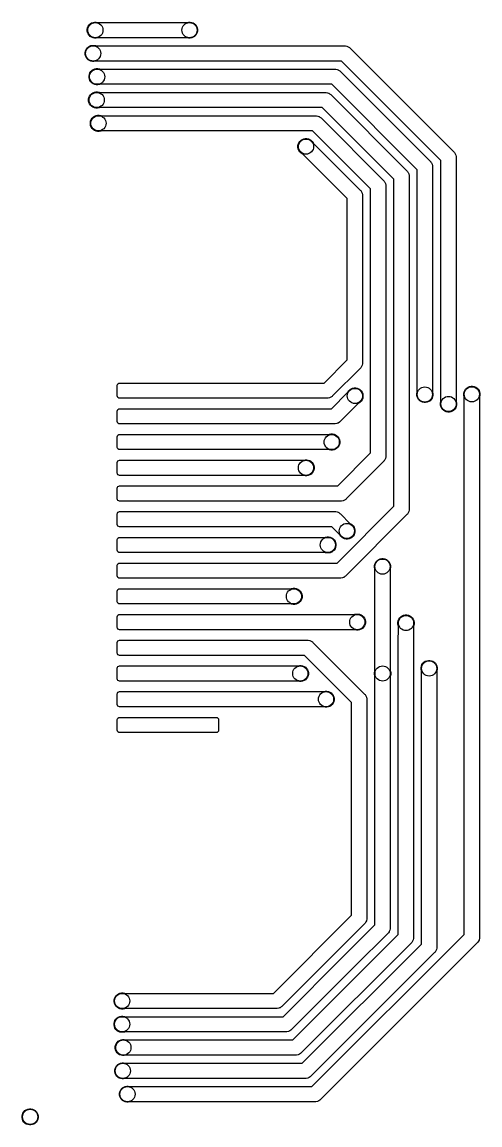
# Model space of a CAD drawing. Extents: x 40 to 257, y -149 to -40.
# Drawn here: x 211.4 to 256.6, y -148.8 to -39.9 of the extents above; entities that cross this region are included whole.
import ezdxf

# ---------------------------------------------------------------- set-up
doc = ezdxf.new("R2010")
doc.units = 0
doc.layers.add('BLACK', color=7, linetype='CONTINUOUS')

msp = doc.modelspace()

# ---------------------------------------------------------------- linework, layer by layer
at = {"layer": 'BLACK', "linetype": 'CONTINUOUS'}
for p, q in [((217.974463, -40.306883), (218.061592, -40.176485)), ((218.061592, -40.176485), (218.172485, -40.065592)), ((218.172485, -40.065592), (218.302883, -39.978463)), ((218.302883, -39.978463), (218.447772, -39.918448)), ((218.447772, -39.918448), (218.601586, -39.887852)), ((218.601586, -39.887852), (218.758414, -39.887852)), ((218.758414, -39.887852), (218.912228, -39.918448)), ((218.912228, -39.918448), (218.949774, -39.934)), ((218.949774, -39.934), (227.696014, -39.934)), ((227.696014, -39.934), (227.73356, -39.918448)), ((227.73356, -39.918448), (227.887374, -39.887852)), ((227.887374, -39.887852), (228.044202, -39.887852)), ((228.044202, -39.887852), (228.198016, -39.918448)), ((228.198016, -39.918448), (228.342905, -39.978463)), ((228.342905, -39.978463), (228.473303, -40.065592)), ((228.473303, -40.065592), (228.584196, -40.176485)), ((228.584196, -40.176485), (228.671325, -40.306883)), ((217.883852, -40.605586), (217.914448, -40.451772)), ((217.883852, -40.762414), (217.883852, -40.605586)), ((217.914448, -40.916228), (217.883852, -40.762414)), ((217.914448, -40.451772), (217.974463, -40.306883)), ((217.974463, -41.061117), (217.914448, -40.916228)), ((218.061592, -41.191515), (217.974463, -41.061117)), ((218.172485, -41.302408), (218.061592, -41.191515)), ((218.302883, -41.389537), (218.172485, -41.302408)), ((218.447772, -41.449552), (218.302883, -41.389537)), ((228.342905, -41.389537), (228.198016, -41.449552)), ((228.473303, -41.302408), (228.342905, -41.389537)), ((228.584196, -41.191515), (228.473303, -41.302408)), ((228.671325, -41.061117), (228.584196, -41.191515)), ((228.671325, -40.306883), (228.73134, -40.451772)), ((228.73134, -40.916228), (228.671325, -41.061117)), ((228.73134, -40.451772), (228.761936, -40.605586)), ((228.761936, -40.762414), (228.73134, -40.916228)), ((228.761936, -40.605586), (228.761936, -40.762414)), ((217.759463, -42.607883), (217.846592, -42.477485)), ((217.846592, -42.477485), (217.957485, -42.366592)), ((217.957485, -42.366592), (218.087883, -42.279463)), ((218.087883, -42.279463), (218.232772, -42.219448)), ((218.232772, -42.219448), (218.386586, -42.188852)), ((218.386586, -42.188852), (218.543414, -42.188852)), ((218.601586, -41.480148), (218.447772, -41.449552)), ((218.543414, -42.188852), (218.697228, -42.219448)), ((218.758414, -41.480148), (218.601586, -41.480148)), ((218.697228, -42.219448), (218.734774, -42.235)), ((218.734774, -42.235), (243.283212, -42.235)), ((218.912228, -41.449552), (218.758414, -41.480148)), ((218.949774, -41.434), (218.912228, -41.449552)), ((227.696014, -41.434), (218.949774, -41.434)), ((227.73356, -41.449552), (227.696014, -41.434)), ((227.887374, -41.480148), (227.73356, -41.449552)), ((228.044202, -41.480148), (227.887374, -41.480148)), ((228.198016, -41.449552), (228.044202, -41.480148)), ((243.283212, -42.235), (243.356725, -42.238611)), ((243.356725, -42.238611), (243.500925, -42.267294)), ((243.500925, -42.267294), (243.580495, -42.300253)), ((243.580495, -42.300253), (243.63676, -42.323559)), ((243.63676, -42.323559), (243.701163, -42.366592)), ((243.701163, -42.366592), (243.759007, -42.405242)), ((243.759007, -42.405242), (243.813542, -42.45467)), ((243.813542, -42.45467), (254.07033, -52.711458)), ((217.668852, -42.906586), (217.699448, -42.752772)), ((217.668852, -43.063414), (217.668852, -42.906586)), ((217.699448, -43.217228), (217.668852, -43.063414)), ((217.699448, -42.752772), (217.759463, -42.607883)), ((217.759463, -43.362117), (217.699448, -43.217228)), ((217.846592, -43.492515), (217.759463, -43.362117)), ((217.957485, -43.603408), (217.846592, -43.492515)), ((218.087883, -43.690537), (217.957485, -43.603408)), ((218.232772, -43.750552), (218.087883, -43.690537)), ((218.386586, -43.781148), (218.232772, -43.750552)), ((218.342485, -44.667592), (218.472883, -44.580463)), ((218.543414, -43.781148), (218.386586, -43.781148)), ((218.472883, -44.580463), (218.617772, -44.520448)), ((218.697228, -43.750552), (218.543414, -43.781148)), ((218.617772, -44.520448), (218.771586, -44.489852)), ((218.734774, -43.735), (218.697228, -43.750552)), ((242.972552, -43.735), (218.734774, -43.735)), ((218.771586, -44.489852), (218.928414, -44.489852)), ((218.928414, -44.489852), (219.082228, -44.520448)), ((219.082228, -44.520448), (219.119774, -44.536)), ((219.119774, -44.536), (242.330106, -44.536)), ((242.330106, -44.536), (242.403619, -44.539611)), ((242.403619, -44.539611), (242.547819, -44.568294)), ((242.547819, -44.568294), (242.627389, -44.601253)), ((242.627389, -44.601253), (242.683654, -44.624559)), ((242.683654, -44.624559), (242.748057, -44.667592)), ((252.79, -53.552448), (242.972552, -43.735)), ((218.053852, -45.207586), (218.084448, -45.053772)), ((218.053852, -45.364414), (218.053852, -45.207586)), ((218.084448, -45.518228), (218.053852, -45.364414)), ((218.084448, -45.053772), (218.144463, -44.908883)), ((218.144463, -45.663117), (218.084448, -45.518228)), ((218.144463, -44.908883), (218.231592, -44.778485)), ((218.231592, -45.793515), (218.144463, -45.663117)), ((218.231592, -44.778485), (218.342485, -44.667592)), ((242.748057, -44.667592), (242.805901, -44.706242)), ((242.805901, -44.706242), (242.860436, -44.75567)), ((242.860436, -44.75567), (251.73133, -53.626564)), ((218.342485, -45.904408), (218.231592, -45.793515)), ((218.472883, -45.991537), (218.342485, -45.904408)), ((218.432883, -46.881463), (218.577772, -46.821448)), ((218.617772, -46.051552), (218.472883, -45.991537)), ((218.577772, -46.821448), (218.731586, -46.790852)), ((218.771586, -46.082148), (218.617772, -46.051552)), ((218.731586, -46.790852), (218.888414, -46.790852)), ((218.928414, -46.082148), (218.771586, -46.082148)), ((218.888414, -46.790852), (219.042228, -46.821448)), ((219.082228, -46.051552), (218.928414, -46.082148)), ((219.042228, -46.821448), (219.079774, -46.837)), ((219.079774, -46.837), (241.377, -46.837)), ((219.119774, -46.036), (219.082228, -46.051552)), ((242.019446, -46.036), (219.119774, -46.036)), ((241.377, -46.837), (241.450513, -46.840611)), ((250.451, -54.467554), (242.019446, -46.036)), ((218.013852, -47.508586), (218.044448, -47.354772)), ((218.013852, -47.665414), (218.013852, -47.508586)), ((218.044448, -47.819228), (218.013852, -47.665414)), ((218.044448, -47.354772), (218.104463, -47.209883)), ((218.104463, -47.964117), (218.044448, -47.819228)), ((218.104463, -47.209883), (218.191592, -47.079485)), ((218.191592, -47.079485), (218.302485, -46.968592)), ((218.302485, -46.968592), (218.432883, -46.881463)), ((241.450513, -46.840611), (241.594713, -46.869294)), ((241.594713, -46.869294), (241.674283, -46.902253)), ((241.674283, -46.902253), (241.730548, -46.925559)), ((241.730548, -46.925559), (241.794951, -46.968592)), ((241.794951, -46.968592), (241.852795, -47.007242)), ((241.852795, -47.007242), (241.90733, -47.05667)), ((241.90733, -47.05667), (249.43033, -54.57967)), ((218.191592, -48.094515), (218.104463, -47.964117)), ((218.302485, -48.205408), (218.191592, -48.094515)), ((218.432883, -48.292537), (218.302485, -48.205408)), ((218.577772, -48.352552), (218.432883, -48.292537)), ((218.731586, -48.383148), (218.577772, -48.352552)), ((218.888414, -48.383148), (218.731586, -48.383148)), ((219.042228, -48.352552), (218.888414, -48.383148)), ((219.079774, -48.337), (219.042228, -48.352552)), ((241.06634, -48.337), (219.079774, -48.337)), ((248.15, -55.42066), (241.06634, -48.337)), ((218.181852, -49.809586), (218.212448, -49.655772)), ((218.181852, -49.966414), (218.181852, -49.809586)), ((218.212448, -50.120228), (218.181852, -49.966414)), ((218.212448, -49.655772), (218.272463, -49.510883)), ((218.272463, -49.510883), (218.359592, -49.380485)), ((218.359592, -49.380485), (218.470485, -49.269592)), ((218.470485, -49.269592), (218.600883, -49.182463)), ((218.600883, -49.182463), (218.745772, -49.122448)), ((218.745772, -49.122448), (218.899586, -49.091852)), ((218.899586, -49.091852), (219.056414, -49.091852)), ((219.056414, -49.091852), (219.210228, -49.122448)), ((219.210228, -49.122448), (219.247774, -49.138)), ((219.247774, -49.138), (240.423894, -49.138)), ((240.423894, -49.138), (240.497407, -49.141611)), ((240.497407, -49.141611), (240.641607, -49.170294)), ((240.641607, -49.170294), (240.721177, -49.203253)), ((240.721177, -49.203253), (240.777442, -49.226559)), ((240.777442, -49.226559), (240.841845, -49.269592)), ((240.841845, -49.269592), (240.899689, -49.308242)), ((240.899689, -49.308242), (240.954224, -49.35767)), ((240.954224, -49.35767), (247.12933, -55.532776)), ((218.272463, -50.265117), (218.212448, -50.120228)), ((218.359592, -50.395515), (218.272463, -50.265117)), ((218.470485, -50.506408), (218.359592, -50.395515)), ((218.600883, -50.593537), (218.470485, -50.506408)), ((218.745772, -50.653552), (218.600883, -50.593537)), ((218.899586, -50.684148), (218.745772, -50.653552)), ((219.056414, -50.684148), (218.899586, -50.684148)), ((219.210228, -50.653552), (219.056414, -50.684148)), ((219.247774, -50.638), (219.210228, -50.653552)), ((240.113234, -50.638), (219.247774, -50.638)), ((245.849, -56.373766), (240.113234, -50.638)), ((238.67464, -52.110586), (238.705236, -51.956772)), ((238.67464, -52.267414), (238.67464, -52.110586)), ((238.705236, -52.421228), (238.67464, -52.267414)), ((238.705236, -51.956772), (238.765251, -51.811883)), ((238.765251, -51.811883), (238.85238, -51.681485)), ((238.85238, -51.681485), (238.963273, -51.570592)), ((238.963273, -51.570592), (239.093671, -51.483463)), ((239.093671, -51.483463), (239.23856, -51.423448)), ((239.23856, -51.423448), (239.392374, -51.392852)), ((239.392374, -51.392852), (239.549202, -51.392852)), ((239.549202, -51.392852), (239.703016, -51.423448)), ((239.703016, -51.423448), (239.847905, -51.483463)), ((239.847905, -51.483463), (239.978303, -51.570592)), ((239.978303, -51.570592), (240.089196, -51.681485)), ((240.089196, -51.681485), (240.176325, -51.811883)), ((240.176325, -51.811883), (240.191877, -51.849429)), ((240.191877, -51.849429), (244.82833, -56.485882)), ((238.765251, -52.566117), (238.705236, -52.421228)), ((238.85238, -52.696515), (238.765251, -52.566117)), ((238.963273, -52.807408), (238.85238, -52.696515)), ((239.093671, -52.894537), (238.963273, -52.807408)), ((239.131217, -52.910089), (239.093671, -52.894537)), ((243.548, -57.326872), (239.131217, -52.910089)), ((254.07033, -52.711458), (254.119758, -52.765993)), ((254.119758, -52.765993), (254.201441, -52.88824)), ((254.201441, -52.88824), (254.201441, -52.888241)), ((254.201441, -52.888241), (254.257706, -53.024075)), ((254.257706, -53.024075), (254.286389, -53.168275)), ((254.286389, -53.168275), (254.29, -53.241788)), ((254.29, -53.241788), (254.29, -77.340226)), ((251.73133, -53.626564), (251.780759, -53.681099)), ((251.780759, -53.681099), (251.805136, -53.717583)), ((251.805136, -53.717583), (251.862441, -53.803346)), ((251.862441, -53.803346), (251.885746, -53.859611)), ((251.885746, -53.859611), (251.918706, -53.939181)), ((251.918706, -53.939181), (251.947389, -54.083381)), ((251.947389, -54.083381), (251.951, -54.156894)), ((251.951, -54.156894), (251.951, -76.399226)), ((252.79, -77.340226), (252.79, -53.552448)), ((247.12933, -55.532776), (247.178759, -55.587311)), ((248.15, -83.971), (248.15, -55.42066)), ((249.43033, -54.57967), (249.479759, -54.634205)), ((249.479759, -54.634205), (249.528723, -54.707487)), ((249.528723, -54.707487), (249.561441, -54.756452)), ((249.561441, -54.756452), (249.561441, -54.756453)), ((249.561441, -54.756453), (249.617706, -54.892287)), ((249.617706, -54.892287), (249.646389, -55.036487)), ((249.646389, -55.036487), (249.65, -55.11)), ((249.65, -55.11), (249.65, -83.971)), ((250.451, -76.399226), (250.451, -54.467554)), ((244.82833, -56.485882), (244.877758, -56.540417)), ((244.877758, -56.540417), (244.959441, -56.662664)), ((245.849, -74.762788), (245.849, -56.373766)), ((247.178759, -55.587311), (247.227723, -55.660593)), ((247.227723, -55.660593), (247.260441, -55.709558)), ((247.260441, -55.709558), (247.260441, -55.709559)), ((247.260441, -55.709559), (247.316706, -55.845393)), ((247.316706, -55.845393), (247.345389, -55.989593)), ((247.345389, -55.989593), (247.349, -56.063106)), ((247.349, -56.063106), (247.349, -74.762788)), ((243.548, -73.25134), (243.548, -57.326872)), ((244.959441, -56.662664), (244.959441, -56.662665)), ((244.959441, -56.662665), (245.015706, -56.798499)), ((245.015706, -56.798499), (245.044389, -56.942699)), ((245.044389, -56.942699), (245.048, -57.016212)), ((245.048, -57.016212), (245.048, -73.562)), ((241.25934, -75.54), (243.548, -73.25134)), ((244.877759, -74.037795), (244.82833, -74.09233)), ((244.927165, -73.963852), (244.877759, -74.037795)), ((244.959441, -73.915548), (244.927165, -73.963852)), ((244.990077, -73.841586), (244.959441, -73.915548)), ((245.015706, -73.779713), (244.990077, -73.841586)), ((245.044389, -73.635513), (245.015706, -73.779713)), ((245.048, -73.562), (245.044389, -73.635513)), ((244.82833, -74.09233), (242.10033, -76.82033)), ((245.849, -82.45034), (245.849, -74.762788)), ((247.349, -74.762788), (247.349, -82.761)), ((220.84, -75.765), (220.857127, -75.678896)), ((220.84, -76.815), (220.84, -75.765)), ((220.857127, -75.678896), (220.905901, -75.605901)), ((220.905901, -75.605901), (220.978896, -75.557127)), ((220.978896, -75.557127), (221.065, -75.54)), ((221.065, -75.54), (230.615, -75.54)), ((230.615, -75.54), (241.25934, -75.54)), ((243.679592, -76.308591), (243.790485, -76.197698)), ((243.790485, -76.197698), (243.920883, -76.110569)), ((243.920883, -76.110569), (244.065772, -76.050554)), ((244.065772, -76.050554), (244.219586, -76.019958)), ((244.219586, -76.019958), (244.376414, -76.019958)), ((244.376414, -76.019958), (244.530228, -76.050554)), ((244.530228, -76.050554), (244.675117, -76.110569)), ((244.675117, -76.110569), (244.805515, -76.197698)), ((244.805515, -76.197698), (244.916408, -76.308591)), ((255.134463, -76.278777), (255.221592, -76.148379)), ((255.221592, -76.148379), (255.332485, -76.037486)), ((255.332485, -76.037486), (255.462883, -75.950357)), ((255.462883, -75.950357), (255.607772, -75.890342)), ((255.607772, -75.890342), (255.761586, -75.859746)), ((255.761586, -75.859746), (255.918414, -75.859746)), ((255.918414, -75.859746), (256.072228, -75.890342)), ((256.072228, -75.890342), (256.217117, -75.950357)), ((256.217117, -75.950357), (256.347515, -76.037486)), ((256.347515, -76.037486), (256.458408, -76.148379)), ((256.458408, -76.148379), (256.545537, -76.278777)), ((220.857127, -76.901104), (220.84, -76.815)), ((220.905901, -76.974099), (220.857127, -76.901104)), ((220.978896, -77.022873), (220.905901, -76.974099)), ((221.065, -77.04), (220.978896, -77.022873)), ((225.84, -77.04), (221.065, -77.04)), ((241.57, -77.04), (225.84, -77.04)), ((241.643513, -77.036389), (241.57, -77.04)), ((241.787713, -77.007706), (241.643513, -77.036389)), ((241.868846, -76.974099), (241.787713, -77.007706)), ((241.923548, -76.951441), (241.868846, -76.974099)), ((242.045795, -76.869758), (241.923548, -76.951441)), ((241.973446, -78.08), (243.57691, -76.476535)), ((242.10033, -76.82033), (242.045795, -76.869758)), ((243.57691, -76.476535), (243.592463, -76.438989)), ((243.592463, -76.438989), (243.679592, -76.308591)), ((244.916408, -77.323621), (244.805515, -77.434514)), ((244.916408, -76.308591), (245.003537, -76.438989)), ((245.003537, -77.193223), (244.916408, -77.323621)), ((245.003537, -76.438989), (245.063552, -76.583878)), ((245.063552, -77.048334), (245.003537, -77.193223)), ((245.063552, -76.583878), (245.094148, -76.737692)), ((245.094148, -76.89452), (245.063552, -77.048334)), ((245.094148, -76.737692), (245.094148, -76.89452)), ((250.404852, -76.590586), (250.435448, -76.436772)), ((250.404852, -76.747414), (250.404852, -76.590586)), ((250.435448, -76.901228), (250.404852, -76.747414)), ((250.435448, -76.436772), (250.451, -76.399226)), ((250.495463, -77.046117), (250.435448, -76.901228)), ((250.582592, -77.176515), (250.495463, -77.046117)), ((250.693485, -77.287408), (250.582592, -77.176515)), ((250.823883, -77.374537), (250.693485, -77.287408)), ((251.708515, -77.287408), (251.578117, -77.374537)), ((251.819408, -77.176515), (251.708515, -77.287408)), ((251.906537, -77.046117), (251.819408, -77.176515)), ((251.966552, -76.901228), (251.906537, -77.046117)), ((251.951, -76.399226), (251.966552, -76.436772)), ((251.966552, -76.436772), (251.997148, -76.590586)), ((251.997148, -76.747414), (251.966552, -76.901228)), ((251.997148, -76.590586), (251.997148, -76.747414)), ((255.043852, -76.57748), (255.074448, -76.423666)), ((255.043852, -76.734308), (255.043852, -76.57748)), ((255.074448, -76.888122), (255.043852, -76.734308)), ((255.074448, -76.423666), (255.134463, -76.278777)), ((255.09, -76.925667), (255.074448, -76.888122)), ((255.09, -129.995763), (255.09, -76.925667)), ((256.545537, -76.278777), (256.605552, -76.423666)), ((256.605552, -76.888122), (256.59, -76.925667)), ((256.59, -76.925667), (256.59, -130.306423)), ((256.605552, -76.423666), (256.636148, -76.57748)), ((256.636148, -76.734308), (256.605552, -76.888122)), ((256.636148, -76.57748), (256.636148, -76.734308)), ((220.84, -78.305), (220.857127, -78.218896)), ((220.84, -79.355), (220.84, -78.305)), ((220.857127, -78.218896), (220.905901, -78.145901)), ((220.905901, -78.145901), (220.978896, -78.097127)), ((220.978896, -78.097127), (221.065, -78.08)), ((221.065, -78.08), (230.615, -78.08)), ((230.615, -78.08), (241.973446, -78.08)), ((244.63757, -77.537195), (242.814436, -79.36033)), ((244.675117, -77.521643), (244.63757, -77.537195)), ((244.805515, -77.434514), (244.675117, -77.521643)), ((250.968772, -77.434552), (250.823883, -77.374537)), ((251.122586, -77.465148), (250.968772, -77.434552)), ((251.279414, -77.465148), (251.122586, -77.465148)), ((251.433228, -77.434552), (251.279414, -77.465148)), ((251.578117, -77.374537), (251.433228, -77.434552)), ((252.743852, -77.531586), (252.774448, -77.377772)), ((252.743852, -77.688414), (252.743852, -77.531586)), ((252.774448, -77.842228), (252.743852, -77.688414)), ((252.774448, -77.377772), (252.79, -77.340226)), ((252.834463, -77.987117), (252.774448, -77.842228)), ((252.921592, -78.117515), (252.834463, -77.987117)), ((253.032485, -78.228408), (252.921592, -78.117515)), ((253.162883, -78.315537), (253.032485, -78.228408)), ((253.307772, -78.375552), (253.162883, -78.315537)), ((253.461586, -78.406148), (253.307772, -78.375552)), ((253.618414, -78.406148), (253.461586, -78.406148)), ((253.772228, -78.375552), (253.618414, -78.406148)), ((253.917117, -78.315537), (253.772228, -78.375552)), ((254.047515, -78.228408), (253.917117, -78.315537)), ((254.158408, -78.117515), (254.047515, -78.228408)), ((254.245537, -77.987117), (254.158408, -78.117515)), ((254.305552, -77.842228), (254.245537, -77.987117)), ((254.29, -77.340226), (254.305552, -77.377772)), ((254.305552, -77.377772), (254.336148, -77.531586)), ((254.336148, -77.688414), (254.305552, -77.842228)), ((254.336148, -77.531586), (254.336148, -77.688414)), ((220.857127, -79.441104), (220.84, -79.355)), ((220.905901, -79.514099), (220.857127, -79.441104)), ((220.978896, -79.562873), (220.905901, -79.514099)), ((242.582952, -79.514099), (242.501819, -79.547706)), ((242.637654, -79.491441), (242.582952, -79.514099)), ((242.759901, -79.409758), (242.637654, -79.491441)), ((242.814436, -79.36033), (242.759901, -79.409758)), ((221.065, -79.58), (220.978896, -79.562873)), ((225.84, -79.58), (221.065, -79.58)), ((242.284106, -79.58), (225.84, -79.58)), ((241.73612, -80.62), (241.773666, -80.604448)), ((241.773666, -80.604448), (241.92748, -80.573852)), ((241.92748, -80.573852), (242.084308, -80.573852)), ((242.084308, -80.573852), (242.238122, -80.604448)), ((242.238122, -80.604448), (242.383011, -80.664463)), ((242.357619, -79.576389), (242.284106, -79.58)), ((242.501819, -79.547706), (242.357619, -79.576389)), ((220.84, -80.845), (220.857127, -80.758896)), ((220.84, -81.895), (220.84, -80.845)), ((220.857127, -80.758896), (220.905901, -80.685901)), ((220.905901, -80.685901), (220.978896, -80.637127)), ((220.978896, -80.637127), (221.065, -80.62)), ((221.065, -80.62), (230.615, -80.62)), ((230.615, -80.62), (241.73612, -80.62)), ((242.383011, -80.664463), (242.513409, -80.751592)), ((242.513409, -80.751592), (242.624302, -80.862485)), ((242.624302, -80.862485), (242.711431, -80.992883)), ((242.711431, -80.992883), (242.771446, -81.137772)), ((242.771446, -81.602228), (242.711431, -81.747117)), ((242.771446, -81.137772), (242.802042, -81.291586)), ((242.802042, -81.448414), (242.771446, -81.602228)), ((242.802042, -81.291586), (242.802042, -81.448414)), ((220.857127, -81.981104), (220.84, -81.895)), ((220.905901, -82.054099), (220.857127, -81.981104)), ((220.978896, -82.102873), (220.905901, -82.054099)), ((221.065, -82.12), (220.978896, -82.102873)), ((225.84, -82.12), (221.065, -82.12)), ((241.73612, -82.12), (225.84, -82.12)), ((241.773666, -82.135552), (241.73612, -82.12)), ((241.92748, -82.166148), (241.773666, -82.135552)), ((242.084308, -82.166148), (241.92748, -82.166148)), ((242.238122, -82.135552), (242.084308, -82.166148)), ((242.383011, -82.075537), (242.238122, -82.135552)), ((242.513409, -81.988408), (242.383011, -82.075537)), ((242.624302, -81.877515), (242.513409, -81.988408)), ((242.59934, -85.7), (245.849, -82.45034)), ((242.711431, -81.747117), (242.624302, -81.877515)), ((247.349, -82.761), (247.345389, -82.834513)), ((220.84, -83.385), (220.857127, -83.298896)), ((220.84, -84.435), (220.84, -83.385)), ((220.857127, -83.298896), (220.905901, -83.225901)), ((220.905901, -83.225901), (220.978896, -83.177127)), ((220.978896, -83.177127), (221.065, -83.16)), ((221.065, -83.16), (230.615, -83.16)), ((230.615, -83.16), (239.19612, -83.16)), ((239.19612, -83.16), (239.233666, -83.144448)), ((239.233666, -83.144448), (239.38748, -83.113852)), ((239.38748, -83.113852), (239.544308, -83.113852)), ((239.544308, -83.113852), (239.698122, -83.144448)), ((239.698122, -83.144448), (239.843011, -83.204463)), ((239.843011, -83.204463), (239.973409, -83.291592)), ((239.973409, -83.291592), (240.084302, -83.402485)), ((240.084302, -83.402485), (240.171431, -83.532883)), ((240.171431, -83.532883), (240.231446, -83.677772)), ((240.231446, -83.677772), (240.262042, -83.831586)), ((240.262042, -83.831586), (240.262042, -83.988414)), ((247.12933, -83.29133), (243.44033, -86.98033)), ((247.178758, -83.236795), (247.12933, -83.29133)), ((247.198322, -83.207515), (247.178758, -83.236795)), ((247.260441, -83.114548), (247.198322, -83.207515)), ((247.283746, -83.058283), (247.260441, -83.114548)), ((247.316706, -82.978713), (247.283746, -83.058283)), ((247.345389, -82.834513), (247.316706, -82.978713)), ((220.857127, -84.521104), (220.84, -84.435)), ((220.905901, -84.594099), (220.857127, -84.521104)), ((220.978896, -84.642873), (220.905901, -84.594099)), ((221.065, -84.66), (220.978896, -84.642873)), ((225.84, -84.66), (221.065, -84.66)), ((239.19612, -84.66), (225.84, -84.66)), ((239.233666, -84.675552), (239.19612, -84.66)), ((239.38748, -84.706148), (239.233666, -84.675552)), ((239.544308, -84.706148), (239.38748, -84.706148)), ((239.698122, -84.675552), (239.544308, -84.706148)), ((239.843011, -84.615537), (239.698122, -84.675552)), ((239.973409, -84.528408), (239.843011, -84.615537)), ((240.084302, -84.417515), (239.973409, -84.528408)), ((240.171431, -84.287117), (240.084302, -84.417515)), ((240.231446, -84.142228), (240.171431, -84.287117)), ((240.262042, -83.988414), (240.231446, -84.142228)), ((248.15, -87.69934), (248.15, -83.971)), ((249.65, -83.971), (249.65, -88.01)), ((220.84, -85.925), (220.857127, -85.838896)), ((220.84, -86.975), (220.84, -85.925)), ((220.857127, -85.838896), (220.905901, -85.765901)), ((220.905901, -85.765901), (220.978896, -85.717127)), ((220.978896, -85.717127), (221.065, -85.7)), ((221.065, -85.7), (230.615, -85.7)), ((230.615, -85.7), (242.59934, -85.7)), ((220.857127, -87.061104), (220.84, -86.975)), ((220.905901, -87.134099), (220.857127, -87.061104)), ((220.978896, -87.182873), (220.905901, -87.134099)), ((243.208846, -87.134099), (243.127713, -87.167706)), ((243.263548, -87.111441), (243.208846, -87.134099)), ((243.385795, -87.029758), (243.263548, -87.111441)), ((243.44033, -86.98033), (243.385795, -87.029758)), ((221.065, -87.2), (220.978896, -87.182873)), ((225.84, -87.2), (221.065, -87.2)), ((242.91, -87.2), (225.84, -87.2)), ((242.52934, -93.32), (248.15, -87.69934)), ((242.983513, -87.196389), (242.91, -87.2)), ((243.127713, -87.167706), (242.983513, -87.196389)), ((249.617705, -88.227714), (249.561441, -88.363548)), ((249.646389, -88.083513), (249.617705, -88.227714)), ((249.65, -88.01), (249.646389, -88.083513)), ((220.84, -88.465), (220.857127, -88.378896)), ((220.84, -89.515), (220.84, -88.465)), ((220.857127, -88.378896), (220.905901, -88.305901)), ((220.905901, -88.305901), (220.978896, -88.257127)), ((220.978896, -88.257127), (221.065, -88.24)), ((221.065, -88.24), (230.615, -88.24)), ((230.615, -88.24), (242.34, -88.24)), ((242.34, -88.24), (242.413513, -88.243611)), ((242.413513, -88.243611), (242.557713, -88.272294)), ((242.557713, -88.272294), (242.637283, -88.305253)), ((242.637283, -88.305253), (242.693548, -88.328559)), ((242.693548, -88.328559), (242.768882, -88.378896)), ((242.768882, -88.378896), (242.815795, -88.410242)), ((242.815795, -88.410242), (242.87033, -88.45967)), ((242.87033, -88.45967), (243.842517, -89.431857)), ((249.43033, -88.54033), (243.37033, -94.60033)), ((249.479758, -88.485795), (249.43033, -88.54033)), ((249.530241, -88.410242), (249.479758, -88.485795)), ((249.561441, -88.363548), (249.530241, -88.410242)), ((220.857127, -89.601104), (220.84, -89.515)), ((220.905901, -89.674099), (220.857127, -89.601104)), ((220.978896, -89.722873), (220.905901, -89.674099)), ((221.065, -89.74), (220.978896, -89.722873)), ((225.84, -89.74), (221.065, -89.74)), ((242.02934, -89.74), (225.84, -89.74)), ((242.781857, -90.492517), (242.02934, -89.74)), ((243.842517, -89.431857), (243.880064, -89.44741)), ((243.880064, -89.44741), (244.010462, -89.534539)), ((244.010462, -89.534539), (244.121355, -89.645432)), ((244.121355, -89.645432), (244.208484, -89.77583)), ((244.208484, -89.77583), (244.268499, -89.920719)), ((244.268499, -90.385175), (244.208484, -90.530064)), ((244.268499, -89.920719), (244.299095, -90.074533)), ((244.299095, -90.231361), (244.268499, -90.385175)), ((244.299095, -90.074533), (244.299095, -90.231361)), ((220.84, -91.005), (220.857127, -90.918896)), ((220.84, -92.055), (220.84, -91.005)), ((220.857127, -90.918896), (220.905901, -90.845901)), ((220.905901, -90.845901), (220.978896, -90.797127)), ((220.978896, -90.797127), (221.065, -90.78)), ((221.065, -90.78), (230.615, -90.78)), ((230.615, -90.78), (241.35612, -90.78)), ((241.35612, -90.78), (241.393666, -90.764448)), ((241.393666, -90.764448), (241.54748, -90.733852)), ((241.54748, -90.733852), (241.704308, -90.733852)), ((241.704308, -90.733852), (241.858122, -90.764448)), ((241.858122, -90.764448), (242.003011, -90.824463)), ((242.003011, -90.824463), (242.133409, -90.911592)), ((242.133409, -90.911592), (242.244302, -91.022485)), ((242.244302, -91.022485), (242.331431, -91.152883)), ((242.331431, -91.152883), (242.391446, -91.297772)), ((242.391446, -91.297772), (242.422042, -91.451586)), ((242.422042, -91.451586), (242.422042, -91.608414)), ((242.79741, -90.530064), (242.781857, -90.492517)), ((242.884539, -90.660462), (242.79741, -90.530064)), ((242.995432, -90.771355), (242.884539, -90.660462)), ((243.12583, -90.858484), (242.995432, -90.771355)), ((243.270719, -90.918499), (243.12583, -90.858484)), ((243.424533, -90.949095), (243.270719, -90.918499)), ((243.581361, -90.949095), (243.424533, -90.949095)), ((243.735175, -90.918499), (243.581361, -90.949095)), ((243.880064, -90.858484), (243.735175, -90.918499)), ((244.010462, -90.771355), (243.880064, -90.858484)), ((244.121355, -90.660462), (244.010462, -90.771355)), ((244.208484, -90.530064), (244.121355, -90.660462)), ((220.857127, -92.141104), (220.84, -92.055)), ((220.905901, -92.214099), (220.857127, -92.141104)), ((220.978896, -92.262873), (220.905901, -92.214099)), ((221.065, -92.28), (220.978896, -92.262873)), ((225.84, -92.28), (221.065, -92.28)), ((241.35612, -92.28), (225.84, -92.28)), ((241.393666, -92.295552), (241.35612, -92.28)), ((241.54748, -92.326148), (241.393666, -92.295552)), ((241.704308, -92.326148), (241.54748, -92.326148)), ((241.858122, -92.295552), (241.704308, -92.326148)), ((242.003011, -92.235537), (241.858122, -92.295552)), ((242.133409, -92.148408), (242.003011, -92.235537)), ((242.244302, -92.037515), (242.133409, -92.148408)), ((242.331431, -91.907117), (242.244302, -92.037515)), ((242.391446, -91.762228), (242.331431, -91.907117)), ((242.422042, -91.608414), (242.391446, -91.762228)), ((220.84, -93.545), (220.857127, -93.458896)), ((220.84, -94.595), (220.84, -93.545)), ((220.857127, -93.458896), (220.905901, -93.385901)), ((220.905901, -93.385901), (220.978896, -93.337127)), ((220.978896, -93.337127), (221.065, -93.32)), ((221.065, -93.32), (230.615, -93.32)), ((230.615, -93.32), (242.52934, -93.32)), ((246.224852, -93.592586), (246.255448, -93.438772)), ((246.224852, -93.749414), (246.224852, -93.592586)), ((246.255448, -93.438772), (246.315463, -93.293883)), ((246.315463, -93.293883), (246.402592, -93.163485)), ((246.402592, -93.163485), (246.513485, -93.052592)), ((246.513485, -93.052592), (246.643883, -92.965463)), ((246.643883, -92.965463), (246.788772, -92.905448)), ((246.788772, -92.905448), (246.942586, -92.874852)), ((246.942586, -92.874852), (247.099414, -92.874852)), ((247.099414, -92.874852), (247.253228, -92.905448)), ((247.253228, -92.905448), (247.398117, -92.965463)), ((247.398117, -92.965463), (247.528515, -93.052592)), ((247.528515, -93.052592), (247.639408, -93.163485)), ((247.639408, -93.163485), (247.726537, -93.293883)), ((247.726537, -93.293883), (247.786552, -93.438772)), ((247.786552, -93.438772), (247.817148, -93.592586)), ((247.817148, -93.592586), (247.817148, -93.749414)), ((220.857127, -94.681104), (220.84, -94.595)), ((220.905901, -94.754099), (220.857127, -94.681104)), ((220.978896, -94.802873), (220.905901, -94.754099)), ((243.138846, -94.754099), (243.057713, -94.787706)), ((243.193548, -94.731441), (243.138846, -94.754099)), ((243.315795, -94.649758), (243.193548, -94.731441)), ((243.37033, -94.60033), (243.315795, -94.649758)), ((246.255448, -93.903228), (246.224852, -93.749414)), ((246.271, -93.940773), (246.255448, -93.903228)), ((246.271, -102.341), (246.271, -93.940773)), ((247.786552, -93.903228), (247.771, -93.940773)), ((247.771, -93.940773), (247.771, -102.341)), ((247.817148, -93.749414), (247.786552, -93.903228)), ((221.065, -94.82), (220.978896, -94.802873)), ((225.84, -94.82), (221.065, -94.82)), ((242.84, -94.82), (225.84, -94.82)), ((238.010226, -95.86), (238.047772, -95.844448)), ((238.047772, -95.844448), (238.201586, -95.813852)), ((238.201586, -95.813852), (238.358414, -95.813852)), ((238.358414, -95.813852), (238.512228, -95.844448)), ((238.512228, -95.844448), (238.657117, -95.904463)), ((242.913513, -94.816389), (242.84, -94.82)), ((243.057713, -94.787706), (242.913513, -94.816389)), ((220.84, -96.085), (220.857127, -95.998896)), ((220.84, -97.135), (220.84, -96.085)), ((220.857127, -95.998896), (220.905901, -95.925901)), ((220.905901, -95.925901), (220.978896, -95.877127)), ((220.978896, -95.877127), (221.065, -95.86)), ((221.065, -95.86), (230.615, -95.86)), ((230.615, -95.86), (238.010226, -95.86)), ((238.657117, -95.904463), (238.787515, -95.991592)), ((238.787515, -95.991592), (238.898408, -96.102485)), ((238.898408, -96.102485), (238.985537, -96.232883)), ((238.985537, -96.232883), (239.045552, -96.377772)), ((239.045552, -96.842228), (238.985537, -96.987117)), ((239.045552, -96.377772), (239.076148, -96.531586)), ((239.076148, -96.688414), (239.045552, -96.842228)), ((239.076148, -96.531586), (239.076148, -96.688414)), ((220.857127, -97.221104), (220.84, -97.135)), ((220.905901, -97.294099), (220.857127, -97.221104)), ((220.978896, -97.342873), (220.905901, -97.294099)), ((221.065, -97.36), (220.978896, -97.342873)), ((225.84, -97.36), (221.065, -97.36)), ((238.010226, -97.36), (225.84, -97.36)), ((238.047772, -97.375552), (238.010226, -97.36)), ((238.201586, -97.406148), (238.047772, -97.375552)), ((238.358414, -97.406148), (238.201586, -97.406148)), ((238.512228, -97.375552), (238.358414, -97.406148)), ((238.657117, -97.315537), (238.512228, -97.375552)), ((238.787515, -97.228408), (238.657117, -97.315537)), ((238.898408, -97.117515), (238.787515, -97.228408)), ((238.985537, -96.987117), (238.898408, -97.117515)), ((220.84, -98.625), (220.857127, -98.538896)), ((220.84, -99.675), (220.84, -98.625)), ((220.857127, -98.538896), (220.905901, -98.465901)), ((220.905901, -98.465901), (220.978896, -98.417127)), ((220.978896, -98.417127), (221.065, -98.4)), ((221.065, -98.4), (230.615, -98.4)), ((230.615, -98.4), (244.260226, -98.4)), ((244.260226, -98.4), (244.297772, -98.384448)), ((244.297772, -98.384448), (244.451586, -98.353852)), ((244.451586, -98.353852), (244.608414, -98.353852)), ((244.608414, -98.353852), (244.762228, -98.384448)), ((244.762228, -98.384448), (244.907117, -98.444463)), ((244.907117, -98.444463), (245.037515, -98.531592)), ((245.037515, -98.531592), (245.148408, -98.642485)), ((245.148408, -98.642485), (245.235537, -98.772883)), ((245.235537, -98.772883), (245.295552, -98.917772)), ((245.295552, -98.917772), (245.326148, -99.071586)), ((245.326148, -99.071586), (245.326148, -99.228414)), ((248.543852, -99.165692), (248.574448, -99.011878)), ((248.574448, -99.011878), (248.634463, -98.866989)), ((248.634463, -98.866989), (248.721592, -98.736591)), ((248.721592, -98.736591), (248.832485, -98.625698)), ((248.832485, -98.625698), (248.962883, -98.538569)), ((248.962883, -98.538569), (249.107772, -98.478554)), ((249.107772, -98.478554), (249.261586, -98.447958)), ((249.261586, -98.447958), (249.418414, -98.447958)), ((249.418414, -98.447958), (249.572228, -98.478554)), ((249.572228, -98.478554), (249.717117, -98.538569)), ((249.717117, -98.538569), (249.847515, -98.625698)), ((249.847515, -98.625698), (249.958408, -98.736591)), ((249.958408, -98.736591), (250.045537, -98.866989)), ((250.045537, -98.866989), (250.105552, -99.011878)), ((250.105552, -99.011878), (250.136148, -99.165692)), ((220.857127, -99.761104), (220.84, -99.675)), ((220.905901, -99.834099), (220.857127, -99.761104)), ((220.978896, -99.882873), (220.905901, -99.834099)), ((221.065, -99.9), (220.978896, -99.882873)), ((225.84, -99.9), (221.065, -99.9)), ((244.260226, -99.9), (225.84, -99.9)), ((244.297772, -99.915552), (244.260226, -99.9)), ((244.451586, -99.946148), (244.297772, -99.915552)), ((244.608414, -99.946148), (244.451586, -99.946148)), ((244.762228, -99.915552), (244.608414, -99.946148)), ((244.907117, -99.855537), (244.762228, -99.915552)), ((245.037515, -99.768408), (244.907117, -99.855537)), ((245.148408, -99.657515), (245.037515, -99.768408)), ((245.235537, -99.527117), (245.148408, -99.657515)), ((245.295552, -99.382228), (245.235537, -99.527117)), ((245.326148, -99.228414), (245.295552, -99.382228)), ((248.543852, -99.32252), (248.543852, -99.165692)), ((248.574448, -99.476334), (248.543852, -99.32252)), ((248.59, -99.513879), (248.574448, -99.476334)), ((248.59, -100.392148), (248.59, -99.513879)), ((250.105552, -99.476334), (250.09, -99.513879)), ((250.09, -99.513879), (250.09, -100.52)), ((250.136148, -99.32252), (250.105552, -99.476334)), ((250.136148, -99.165692), (250.136148, -99.32252)), ((220.84, -101.165), (220.857127, -101.078896)), ((220.84, -102.215), (220.84, -101.165)), ((220.857127, -101.078896), (220.905901, -101.005901)), ((220.905901, -101.005901), (220.978896, -100.957127)), ((220.978896, -100.957127), (221.065, -100.94)), ((221.065, -100.94), (230.615, -100.94)), ((230.615, -100.94), (239.62, -100.94)), ((239.62, -100.94), (239.693513, -100.943611)), ((239.693513, -100.943611), (239.837713, -100.972294)), ((239.837713, -100.972294), (239.917283, -101.005253)), ((239.917283, -101.005253), (239.973548, -101.028559)), ((239.973548, -101.028559), (240.095795, -101.110242)), ((240.095795, -101.110242), (240.15033, -101.15967)), ((240.15033, -101.15967), (245.25033, -106.25967)), ((248.572, -100.538), (248.575611, -100.464487)), ((248.572, -130.00555), (248.572, -100.538)), ((248.575611, -100.464487), (248.577677, -100.454099)), ((248.577677, -100.454099), (248.59, -100.392148)), ((250.086389, -100.593513), (250.072, -100.665851)), ((250.072, -100.665851), (250.072, -130.31621)), ((250.09, -100.52), (250.086389, -100.593513)), ((220.857127, -102.301104), (220.84, -102.215)), ((220.905901, -102.374099), (220.857127, -102.301104)), ((220.978896, -102.422873), (220.905901, -102.374099)), ((246.271, -103.981954), (246.271, -102.341)), ((247.771, -102.341), (247.771, -103.938498)), ((221.065, -102.44), (220.978896, -102.422873)), ((220.978896, -103.497127), (221.065, -103.48)), ((225.84, -102.44), (221.065, -102.44)), ((221.065, -103.48), (230.615, -103.48)), ((239.30934, -102.44), (225.84, -102.44)), ((230.615, -103.48), (238.63612, -103.48)), ((238.63612, -103.48), (238.673666, -103.464448)), ((238.673666, -103.464448), (238.82748, -103.433852)), ((238.82748, -103.433852), (238.984308, -103.433852)), ((238.984308, -103.433852), (239.138122, -103.464448)), ((239.138122, -103.464448), (239.283011, -103.524463)), ((243.97, -107.10066), (239.30934, -102.44)), ((250.857448, -103.494772), (250.917463, -103.349883)), ((250.917463, -103.349883), (251.004592, -103.219485)), ((251.004592, -103.219485), (251.115485, -103.108592)), ((251.115485, -103.108592), (251.245883, -103.021463)), ((251.245883, -103.021463), (251.390772, -102.961448)), ((251.390772, -102.961448), (251.544586, -102.930852)), ((251.544586, -102.930852), (251.701414, -102.930852)), ((251.701414, -102.930852), (251.855228, -102.961448)), ((251.855228, -102.961448), (252.000117, -103.021463)), ((252.000117, -103.021463), (252.130515, -103.108592)), ((252.130515, -103.108592), (252.241408, -103.219485)), ((252.241408, -103.219485), (252.328537, -103.349883)), ((252.328537, -103.349883), (252.388552, -103.494772)), ((220.84, -103.705), (220.857127, -103.618896)), ((220.84, -104.755), (220.84, -103.705)), ((220.857127, -103.618896), (220.905901, -103.545901)), ((220.905901, -103.545901), (220.978896, -103.497127)), ((239.283011, -103.524463), (239.413409, -103.611592)), ((239.413409, -103.611592), (239.524302, -103.722485)), ((239.524302, -103.722485), (239.611431, -103.852883)), ((239.611431, -103.852883), (239.671446, -103.997772)), ((239.671446, -104.462228), (239.611431, -104.607117)), ((239.671446, -103.997772), (239.702042, -104.151586)), ((239.702042, -104.308414), (239.671446, -104.462228)), ((239.702042, -104.151586), (239.702042, -104.308414)), ((246.233852, -104.151586), (246.264448, -103.997772)), ((246.233852, -104.308414), (246.233852, -104.151586)), ((246.264448, -104.462228), (246.233852, -104.308414)), ((246.264448, -103.997772), (246.271, -103.981954)), ((246.271, -104.478045), (246.264448, -104.462228)), ((246.271, -129.052445), (246.271, -104.478045)), ((247.771, -103.938498), (247.795552, -103.997772)), ((247.795552, -104.462228), (247.771, -104.521501)), ((247.771, -104.521501), (247.771, -129.363105)), ((247.795552, -103.997772), (247.826148, -104.151586)), ((247.826148, -104.308414), (247.795552, -104.462228)), ((247.826148, -104.151586), (247.826148, -104.308414)), ((250.826852, -103.648586), (250.857448, -103.494772)), ((250.826852, -103.805414), (250.826852, -103.648586)), ((250.857448, -103.959228), (250.826852, -103.805414)), ((250.873, -103.996773), (250.857448, -103.959228)), ((250.873, -130.958656), (250.873, -103.996773)), ((252.388552, -103.959228), (252.373, -103.996773)), ((252.373, -103.996773), (252.373, -131.269316)), ((252.388552, -103.494772), (252.419148, -103.648586)), ((252.419148, -103.805414), (252.388552, -103.959228)), ((252.419148, -103.648586), (252.419148, -103.805414)), ((220.857127, -104.841104), (220.84, -104.755)), ((220.905901, -104.914099), (220.857127, -104.841104)), ((220.978896, -104.962873), (220.905901, -104.914099)), ((221.065, -104.98), (220.978896, -104.962873)), ((225.84, -104.98), (221.065, -104.98)), ((238.63612, -104.98), (225.84, -104.98)), ((238.673666, -104.995552), (238.63612, -104.98)), ((238.82748, -105.026148), (238.673666, -104.995552)), ((238.984308, -105.026148), (238.82748, -105.026148)), ((239.138122, -104.995552), (238.984308, -105.026148)), ((239.283011, -104.935537), (239.138122, -104.995552)), ((239.413409, -104.848408), (239.283011, -104.935537)), ((239.524302, -104.737515), (239.413409, -104.848408)), ((239.611431, -104.607117), (239.524302, -104.737515)), ((220.84, -106.245), (220.857127, -106.158896)), ((220.84, -107.295), (220.84, -106.245)), ((220.857127, -106.158896), (220.905901, -106.085901)), ((220.905901, -106.085901), (220.978896, -106.037127)), ((220.978896, -106.037127), (221.065, -106.02)), ((221.065, -106.02), (230.615, -106.02)), ((230.615, -106.02), (241.17612, -106.02)), ((241.17612, -106.02), (241.213666, -106.004448)), ((241.213666, -106.004448), (241.36748, -105.973852)), ((241.36748, -105.973852), (241.524308, -105.973852)), ((241.524308, -105.973852), (241.678122, -106.004448)), ((241.678122, -106.004448), (241.823011, -106.064463)), ((241.823011, -106.064463), (241.953409, -106.151592)), ((241.953409, -106.151592), (242.064302, -106.262485)), ((242.064302, -106.262485), (242.151431, -106.392883)), ((242.151431, -106.392883), (242.211446, -106.537772)), ((242.211446, -106.537772), (242.242042, -106.691586)), ((242.242042, -106.691586), (242.242042, -106.848414)), ((245.25033, -106.25967), (245.299758, -106.314205)), ((245.299758, -106.314205), (245.381441, -106.436452)), ((245.381441, -106.436452), (245.437705, -106.572286)), ((245.437705, -106.572286), (245.466389, -106.716487)), ((245.466389, -106.716487), (245.47, -106.79)), ((220.857127, -107.381104), (220.84, -107.295)), ((220.905901, -107.454099), (220.857127, -107.381104)), ((220.978896, -107.502873), (220.905901, -107.454099)), ((221.065, -107.52), (220.978896, -107.502873)), ((225.84, -107.52), (221.065, -107.52)), ((241.17612, -107.52), (225.84, -107.52)), ((241.213666, -107.535552), (241.17612, -107.52)), ((241.36748, -107.566148), (241.213666, -107.535552)), ((241.524308, -107.566148), (241.36748, -107.566148)), ((241.678122, -107.535552), (241.524308, -107.566148)), ((241.823011, -107.475537), (241.678122, -107.535552)), ((241.953409, -107.388408), (241.823011, -107.475537)), ((242.064302, -107.277515), (241.953409, -107.388408)), ((242.151431, -107.147117), (242.064302, -107.277515)), ((242.211446, -107.002228), (242.151431, -107.147117)), ((242.242042, -106.848414), (242.211446, -107.002228)), ((243.97, -128.09934), (243.97, -107.10066)), ((245.47, -106.79), (245.47, -128.41)), ((220.84, -108.785), (220.857127, -108.698896)), ((220.84, -109.835), (220.84, -108.785)), ((220.857127, -108.698896), (220.905901, -108.625901)), ((220.905901, -108.625901), (220.978896, -108.577127)), ((220.978896, -108.577127), (221.065, -108.56)), ((221.065, -108.56), (230.615, -108.56)), ((230.615, -108.56), (230.701104, -108.577127)), ((230.701104, -108.577127), (230.774099, -108.625901)), ((230.774099, -108.625901), (230.822873, -108.698896)), ((230.822873, -108.698896), (230.84, -108.785)), ((230.84, -108.785), (230.84, -109.835)), ((220.857127, -109.921104), (220.84, -109.835)), ((220.905901, -109.994099), (220.857127, -109.921104)), ((220.978896, -110.042873), (220.905901, -109.994099)), ((230.774099, -109.994099), (230.701104, -110.042873)), ((230.822873, -109.921104), (230.774099, -109.994099)), ((230.84, -109.835), (230.822873, -109.921104)), ((221.065, -110.06), (220.978896, -110.042873)), ((230.615, -110.06), (221.065, -110.06)), ((230.701104, -110.042873), (230.615, -110.06)), ((236.24734, -135.822), (243.97, -128.09934)), ((245.466389, -128.483513), (245.437706, -128.627713)), ((245.47, -128.41), (245.466389, -128.483513)), ((245.25033, -128.94033), (237.08833, -137.10233)), ((243.236723, -132.086723), (246.271, -129.052445)), ((245.299758, -128.885795), (245.25033, -128.94033)), ((245.335185, -128.832775), (245.299758, -128.885795)), ((245.381441, -128.763548), (245.335185, -128.832775)), ((245.43038, -128.645399), (245.381441, -128.763548)), ((245.437706, -128.627713), (245.43038, -128.645399)), ((247.738706, -129.580818), (247.712128, -129.644982)), ((247.767389, -129.436618), (247.738706, -129.580818)), ((247.771, -129.363105), (247.767389, -129.436618)), ((238.153552, -140.424), (248.572, -130.00555)), ((240.059763, -145.026), (255.09, -129.995763)), ((247.55133, -129.893435), (244.297383, -133.147383)), ((247.600759, -129.8389), (247.55133, -129.893435)), ((247.661887, -129.747414), (247.600759, -129.8389)), ((247.682441, -129.716653), (247.661887, -129.747414)), ((247.712128, -129.644982), (247.682441, -129.716653)), ((249.983441, -130.669758), (249.937184, -130.738986)), ((250.039705, -130.533924), (249.983441, -130.669758)), ((250.068389, -130.389723), (250.039705, -130.533924)), ((250.072, -130.31621), (250.068389, -130.389723)), ((256.468723, -130.708935), (256.419759, -130.782218)), ((256.501441, -130.659971), (256.468723, -130.708935)), ((256.546325, -130.551611), (256.501441, -130.659971)), ((256.557706, -130.524136), (256.546325, -130.551611)), ((256.586389, -130.379936), (256.557706, -130.524136)), ((256.59, -130.306423), (256.586389, -130.379936)), ((249.85233, -130.84654), (238.994542, -141.70433)), ((239.106658, -142.725), (250.873, -130.958656)), ((252.15333, -131.799646), (239.947648, -144.00533)), ((256.37033, -130.836753), (240.900753, -146.30633)), ((249.901758, -130.792005), (249.85233, -130.84654)), ((249.937184, -130.738986), (249.901758, -130.792005)), ((252.202758, -131.745111), (252.15333, -131.799646)), ((252.284441, -131.622864), (252.202758, -131.745111)), ((252.340705, -131.48703), (252.284441, -131.622864)), ((252.369389, -131.342829), (252.340705, -131.48703)), ((252.373, -131.269316), (252.369389, -131.342829)), ((256.419759, -130.782218), (256.37033, -130.836753)), ((237.200446, -138.123), (243.236723, -132.086723)), ((244.297383, -133.147383), (238.041436, -139.40333)), ((220.622463, -136.194883), (220.709592, -136.064485)), ((220.709592, -136.064485), (220.820485, -135.953592)), ((220.820485, -135.953592), (220.950883, -135.866463)), ((220.950883, -135.866463), (221.095772, -135.806448)), ((221.095772, -135.806448), (221.249586, -135.775852)), ((221.249586, -135.775852), (221.406414, -135.775852)), ((221.406414, -135.775852), (221.560228, -135.806448)), ((221.560228, -135.806448), (221.597774, -135.822)), ((221.597774, -135.822), (236.24734, -135.822)), ((220.531852, -136.493586), (220.562448, -136.339772)), ((220.531852, -136.650414), (220.531852, -136.493586)), ((220.562448, -136.804228), (220.531852, -136.650414)), ((220.562448, -136.339772), (220.622463, -136.194883)), ((220.622463, -136.949117), (220.562448, -136.804228)), ((220.709592, -137.079515), (220.622463, -136.949117)), ((220.820485, -137.190408), (220.709592, -137.079515)), ((220.950883, -137.277537), (220.820485, -137.190408)), ((236.911548, -137.233441), (236.855283, -137.256746)), ((237.033795, -137.151758), (236.911548, -137.233441)), ((237.08833, -137.10233), (237.033795, -137.151758)), ((220.701592, -138.365485), (220.812485, -138.254592)), ((220.812485, -138.254592), (220.942883, -138.167463)), ((220.942883, -138.167463), (221.087772, -138.107448)), ((221.095772, -137.337552), (220.950883, -137.277537)), ((221.087772, -138.107448), (221.241586, -138.076852)), ((221.249586, -137.368148), (221.095772, -137.337552)), ((221.241586, -138.076852), (221.398414, -138.076852)), ((221.406414, -137.368148), (221.249586, -137.368148)), ((221.398414, -138.076852), (221.552228, -138.107448)), ((221.560228, -137.337552), (221.406414, -137.368148)), ((221.552228, -138.107448), (221.589774, -138.123)), ((221.597774, -137.322), (221.560228, -137.337552)), ((221.589774, -138.123), (237.200446, -138.123)), ((236.558, -137.322), (221.597774, -137.322)), ((236.631513, -137.318389), (236.558, -137.322)), ((236.775713, -137.289706), (236.631513, -137.318389)), ((236.855283, -137.256746), (236.775713, -137.289706)), ((220.523852, -138.794586), (220.554448, -138.640772)), ((220.523852, -138.951414), (220.523852, -138.794586)), ((220.554448, -139.105228), (220.523852, -138.951414)), ((220.554448, -138.640772), (220.614463, -138.495883)), ((220.614463, -139.250117), (220.554448, -139.105228)), ((220.614463, -138.495883), (220.701592, -138.365485)), ((220.701592, -139.380515), (220.614463, -139.250117)), ((220.812485, -139.491408), (220.701592, -139.380515)), ((238.041436, -139.40333), (237.986901, -139.452758)), ((220.942883, -139.578537), (220.812485, -139.491408)), ((220.936485, -140.555592), (221.066883, -140.468463)), ((221.087772, -139.638552), (220.942883, -139.578537)), ((221.066883, -140.468463), (221.211772, -140.408448)), ((221.241586, -139.669148), (221.087772, -139.638552)), ((221.211772, -140.408448), (221.365586, -140.377852)), ((221.398414, -139.669148), (221.241586, -139.669148)), ((221.365586, -140.377852), (221.522414, -140.377852)), ((221.552228, -139.638552), (221.398414, -139.669148)), ((221.522414, -140.377852), (221.676228, -140.408448)), ((221.589774, -139.623), (221.552228, -139.638552)), ((237.511106, -139.623), (221.589774, -139.623)), ((221.676228, -140.408448), (221.713774, -140.424)), ((221.713774, -140.424), (238.153552, -140.424)), ((237.584619, -139.619389), (237.511106, -139.623)), ((237.728819, -139.590706), (237.584619, -139.619389)), ((237.808389, -139.557746), (237.728819, -139.590706)), ((237.864654, -139.534441), (237.808389, -139.557746)), ((237.986901, -139.452758), (237.864654, -139.534441)), ((220.647852, -141.095586), (220.678448, -140.941772)), ((220.647852, -141.252414), (220.647852, -141.095586)), ((220.678448, -141.406228), (220.647852, -141.252414)), ((220.678448, -140.941772), (220.738463, -140.796883)), ((220.738463, -141.551117), (220.678448, -141.406228)), ((220.738463, -140.796883), (220.825592, -140.666485)), ((220.825592, -141.681515), (220.738463, -141.551117)), ((220.825592, -140.666485), (220.936485, -140.555592)), ((220.936485, -141.792408), (220.825592, -141.681515)), ((221.066883, -141.879537), (220.936485, -141.792408)), ((221.211772, -141.939552), (221.066883, -141.879537)), ((221.157772, -142.709448), (221.311586, -142.678852)), ((221.365586, -141.970148), (221.211772, -141.939552)), ((221.311586, -142.678852), (221.468414, -142.678852)), ((221.522414, -141.970148), (221.365586, -141.970148)), ((221.468414, -142.678852), (221.622228, -142.709448)), ((221.676228, -141.939552), (221.522414, -141.970148)), ((221.713774, -141.924), (221.676228, -141.939552)), ((238.464212, -141.924), (221.713774, -141.924)), ((238.537725, -141.920389), (238.464212, -141.924)), ((238.681925, -141.891706), (238.537725, -141.920389)), ((238.761495, -141.858746), (238.681925, -141.891706)), ((238.81776, -141.835441), (238.761495, -141.858746)), ((238.940007, -141.753758), (238.81776, -141.835441)), ((238.994542, -141.70433), (238.940007, -141.753758)), ((220.593852, -143.396586), (220.624448, -143.242772)), ((220.593852, -143.553414), (220.593852, -143.396586)), ((220.624448, -143.707228), (220.593852, -143.553414)), ((220.624448, -143.242772), (220.684463, -143.097883)), ((220.684463, -143.852117), (220.624448, -143.707228)), ((220.684463, -143.097883), (220.771592, -142.967485)), ((220.771592, -142.967485), (220.882485, -142.856592)), ((220.882485, -142.856592), (221.012883, -142.769463)), ((221.012883, -142.769463), (221.157772, -142.709448)), ((221.622228, -142.709448), (221.659774, -142.725)), ((221.659774, -142.725), (239.106658, -142.725)), ((220.771592, -143.982515), (220.684463, -143.852117)), ((220.882485, -144.093408), (220.771592, -143.982515)), ((221.012883, -144.180537), (220.882485, -144.093408)), ((221.157772, -144.240552), (221.012883, -144.180537)), ((221.311586, -144.271148), (221.157772, -144.240552)), ((221.468414, -144.271148), (221.311586, -144.271148)), ((221.622228, -144.240552), (221.468414, -144.271148)), ((221.659774, -144.225), (221.622228, -144.240552)), ((239.417318, -144.225), (221.659774, -144.225)), ((239.490831, -144.221389), (239.417318, -144.225)), ((239.635031, -144.192706), (239.490831, -144.221389)), ((239.714601, -144.159746), (239.635031, -144.192706)), ((239.770866, -144.136441), (239.714601, -144.159746)), ((239.893113, -144.054758), (239.770866, -144.136441)), ((239.947648, -144.00533), (239.893113, -144.054758)), ((221.053852, -145.697586), (221.084448, -145.543772)), ((221.053852, -145.854414), (221.053852, -145.697586)), ((221.084448, -146.008228), (221.053852, -145.854414)), ((221.084448, -145.543772), (221.144463, -145.398883)), ((221.144463, -145.398883), (221.231592, -145.268485)), ((221.231592, -145.268485), (221.342485, -145.157592)), ((221.342485, -145.157592), (221.472883, -145.070463)), ((221.472883, -145.070463), (221.617772, -145.010448)), ((221.617772, -145.010448), (221.771586, -144.979852)), ((221.771586, -144.979852), (221.928414, -144.979852)), ((221.928414, -144.979852), (222.082228, -145.010448)), ((222.082228, -145.010448), (222.119774, -145.026)), ((222.119774, -145.026), (240.059763, -145.026)), ((221.144463, -146.153117), (221.084448, -146.008228)), ((221.231592, -146.283515), (221.144463, -146.153117)), ((221.342485, -146.394408), (221.231592, -146.283515)), ((221.472883, -146.481537), (221.342485, -146.394408)), ((221.617772, -146.541552), (221.472883, -146.481537)), ((221.771586, -146.572148), (221.617772, -146.541552)), ((221.928414, -146.572148), (221.771586, -146.572148)), ((222.082228, -146.541552), (221.928414, -146.572148)), ((222.119774, -146.526), (222.082228, -146.541552)), ((240.370423, -146.526), (222.119774, -146.526)), ((240.443936, -146.522389), (240.370423, -146.526)), ((240.588136, -146.493706), (240.443936, -146.522389)), ((240.667706, -146.460746), (240.588136, -146.493706)), ((240.723971, -146.437441), (240.667706, -146.460746)), ((240.846218, -146.355758), (240.723971, -146.437441)), ((240.900753, -146.30633), (240.846218, -146.355758)), ((211.443852, -147.941586), (211.474448, -147.787772)), ((211.443852, -148.098414), (211.443852, -147.941586)), ((211.474448, -148.252228), (211.443852, -148.098414)), ((211.474448, -147.787772), (211.534463, -147.642883)), ((211.534463, -147.642883), (211.621592, -147.512485)), ((211.621592, -147.512485), (211.732485, -147.401592)), ((211.732485, -147.401592), (211.862883, -147.314463)), ((211.862883, -147.314463), (212.007772, -147.254448)), ((212.007772, -147.254448), (212.161586, -147.223852)), ((212.161586, -147.223852), (212.318414, -147.223852)), ((212.318414, -147.223852), (212.472228, -147.254448)), ((212.472228, -147.254448), (212.617117, -147.314463)), ((212.617117, -147.314463), (212.747515, -147.401592)), ((212.747515, -147.401592), (212.858408, -147.512485)), ((212.858408, -147.512485), (212.945537, -147.642883)), ((212.945537, -147.642883), (213.005552, -147.787772)), ((213.005552, -147.787772), (213.036148, -147.941586)), ((213.036148, -148.098414), (213.005552, -148.252228)), ((213.036148, -147.941586), (213.036148, -148.098414)), ((211.534463, -148.397117), (211.474448, -148.252228)), ((211.621592, -148.527515), (211.534463, -148.397117)), ((211.732485, -148.638408), (211.621592, -148.527515)), ((211.862883, -148.725537), (211.732485, -148.638408)), ((212.007772, -148.785552), (211.862883, -148.725537)), ((212.161586, -148.816148), (212.007772, -148.785552)), ((212.318414, -148.816148), (212.161586, -148.816148)), ((212.472228, -148.785552), (212.318414, -148.816148)), ((212.617117, -148.725537), (212.472228, -148.785552)), ((212.747515, -148.638408), (212.617117, -148.725537)), ((212.858408, -148.527515), (212.747515, -148.638408)), ((212.945537, -148.397117), (212.858408, -148.527515)), ((213.005552, -148.252228), (212.945537, -148.397117))]:
    msp.add_line(p, q, dxfattribs=at)
at = {"layer": 'BLACK'}
for centre in [(218.68, -40.684), (227.965788, -40.684), (218.465, -42.985), (218.85, -45.286), (218.81, -47.587), (218.978, -49.888), (239.470788, -52.189), (244.298, -76.816106), (251.201, -76.669), (255.84, -76.655894), (253.54, -77.61), (242.005894, -81.37), (239.465894, -83.91), (243.502947, -90.152947), (241.625894, -91.53), (247.021, -93.671), (238.28, -96.61), (244.53, -99.15), (249.34, -99.244106), (238.905894, -104.23), (247.03, -104.23), (251.623, -103.727), (241.445894, -106.77), (221.328, -136.572), (221.32, -138.873), (221.444, -141.174), (221.39, -143.475), (221.85, -145.776), (212.24, -148.02)]:
    msp.add_circle(centre, 0.75, dxfattribs=at)

doc.saveas('drawing.dxf')
